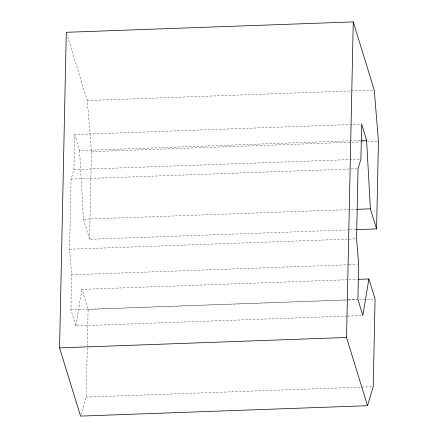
<?xml version="1.0" encoding="UTF-8"?>
<svg xmlns="http://www.w3.org/2000/svg" width="438" height="438" viewBox="0 0 438 438"><rect width="100%" height="100%" fill="white"/><g stroke="black" fill="none" stroke-linecap="round" stroke-linejoin="round"><path stroke-width="0.33" stroke-dasharray="2.19 1.64" d="M347.131 316.072L75.867 325.905L70.929 309.852L71.679 274.79L69.582 249.233L71.076 179.104L73.918 169.599L74.663 134.537L361.646 124.135M80.937 414.791L86.231 397.091L88.098 309.431L81.928 289.365L348.407 279.701M349.245 229.89L89.593 239.301L91.46 151.641L87.272 100.526L66.883 34.252M75.867 325.905L81.928 289.365M87.272 100.526L373.565 90.146M74.663 134.537L79.601 150.59L360.436 140.406M91.46 151.641L351.112 142.23M351.796 142.208L361.361 141.857M362.045 141.835L366.825 141.66M367.509 141.638L378.443 141.239M73.918 169.599L360.896 159.197M71.076 179.104L350.537 168.975M351.221 168.948L358.054 168.701M79.601 150.59L83.423 219.235L356.735 209.331M349.924 229.862L356.078 229.643M69.582 249.233L356.559 238.83M71.679 274.79L348.407 264.76M349.091 264.733L357.288 264.437M349.091 279.679L357.293 279.384M70.929 309.852L347.657 299.822M348.341 299.8L357.906 299.45M88.098 309.431L347.75 300.019M348.429 299.992L356.631 299.696M359.363 299.597L373.713 299.077M347.816 316.05L362.845 315.502M86.231 397.091L373.209 386.688M83.423 219.235L89.593 239.301"/><path stroke-width="0.66" d="M357.972 279.356L368.905 278.962L375.081 299.028L373.209 386.688L367.526 405.697L80.548 416.1L59.557 347.876L66.28 32.303L353.263 21.9L374.249 90.124L378.443 141.239L376.576 228.899L356.756 229.616M367.526 405.697L346.54 337.474L353.263 21.9M368.905 278.962L362.845 315.502L357.906 299.45L358.656 264.388L356.559 238.83L358.054 168.701L360.896 159.197L361.646 124.135L366.584 140.187L370.4 208.833L376.576 228.899M361.115 140.384L366.584 140.187M356.735 209.331L370.4 208.833M59.557 347.876L346.54 337.474"/></g></svg>
